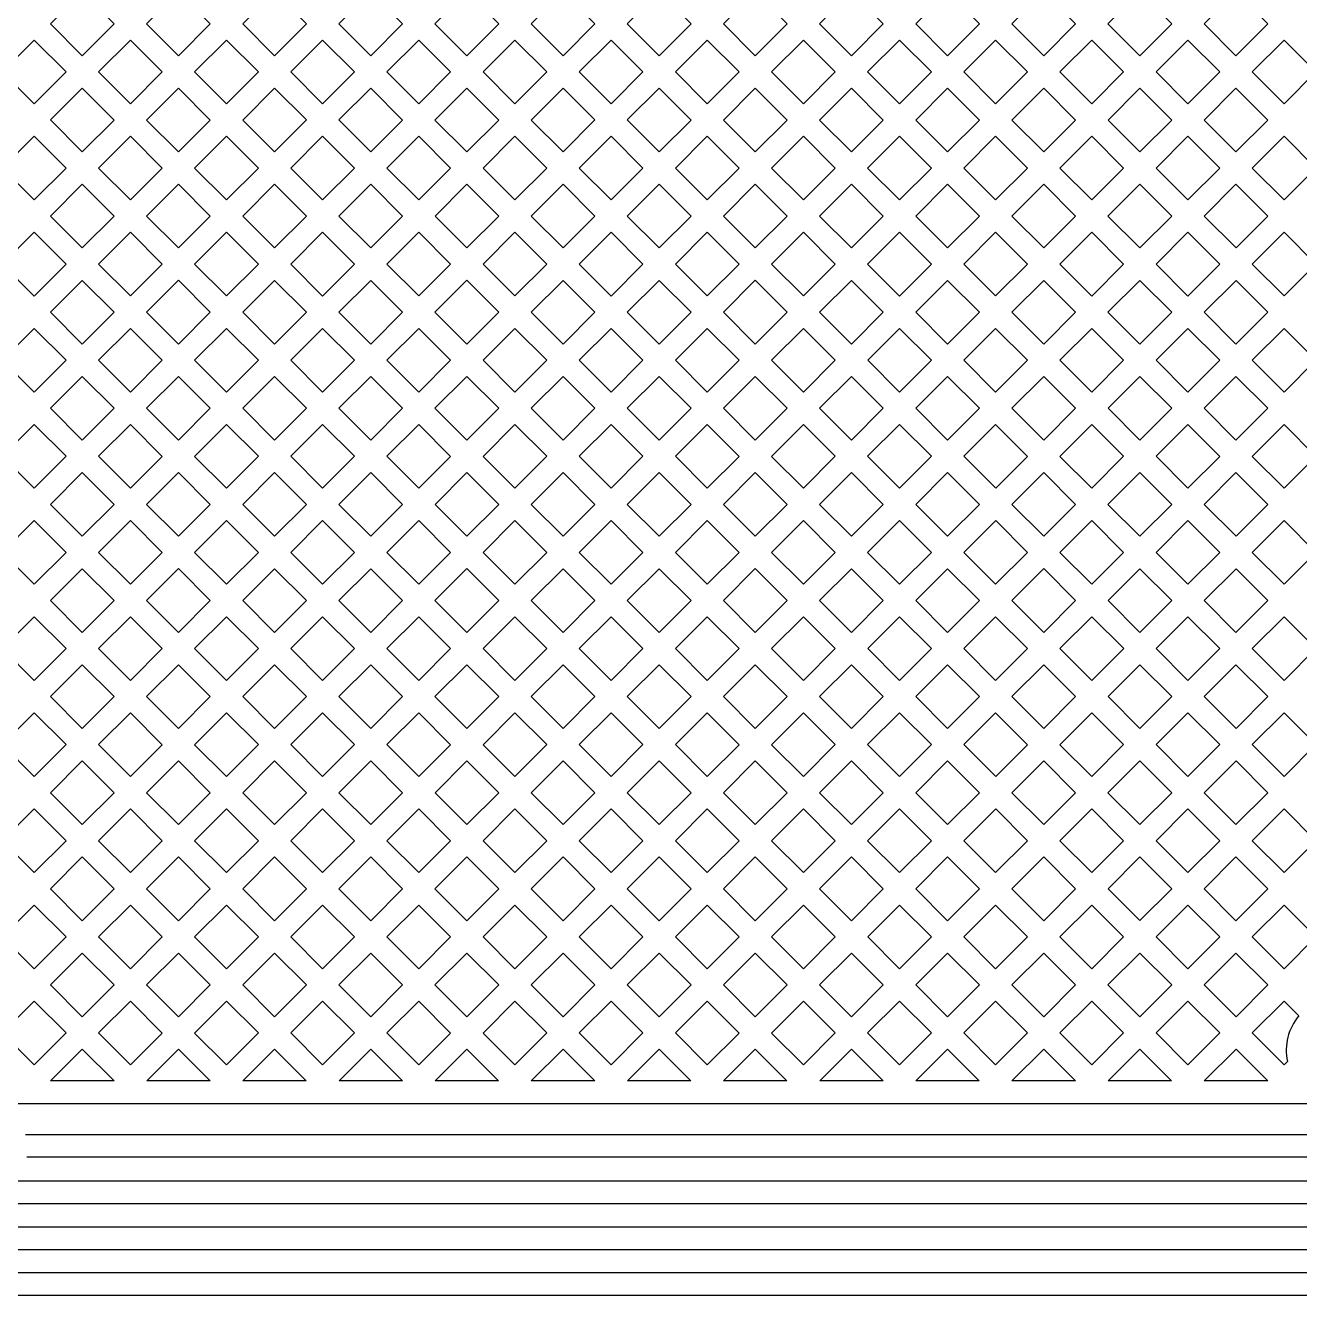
# Model space of a CAD drawing. Extents: x 3103 to 3424, y -52 to 175.
# Drawn here: x 3208.948 to 3213.185, y 40.925 to 45.15 of the extents above; entities that cross this region are included whole.
import ezdxf

# ---------------------------------------------------------------- set-up
doc = ezdxf.new("R2010")
doc.units = 0
doc.layers.add('gbr-dxf_layer0', color=7, linetype='Continuous')

msp = doc.modelspace()

# ---------------------------------------------------------------- linework, layer by layer
at = {"layer": 'gbr-dxf_layer0'}
for p, q in [((3209.2427, 41.6387), (3209.0317, 41.6387)), ((3209.5623, 41.6387), (3209.3515, 41.6387)), ((3209.8821, 41.6387), (3209.671, 41.6387)), ((3210.2018, 41.6387), (3209.9908, 41.6387)), ((3210.5214, 41.6387), (3210.3106, 41.6387)), ((3210.8412, 41.6387), (3210.6301, 41.6387)), ((3211.1609, 41.6387), (3210.9499, 41.6387)), ((3211.4805, 41.6387), (3211.2697, 41.6387)), ((3211.8003, 41.6387), (3211.5892, 41.6387)), ((3212.12, 41.6387), (3211.909, 41.6387)), ((3212.4396, 41.6387), (3212.2286, 41.6387)), ((3212.7594, 41.6387), (3212.5484, 41.6387)), ((3213.0792, 41.6387), (3212.8681, 41.6387)), ((3214.7195, 41.3844), (3208.9525, 41.3844)), ((3214.7139, 41.2295), (3205.6235, 41.2295)), ((3214.7139, 41.0771), (3205.5979, 41.0771))]:
    msp.add_line(p, q, dxfattribs=at)
at = {"layer": 'gbr-dxf_layer0', "linetype": 'Continuous'}
for points in [[(3209.0311, 45.1549), (3209.1371, 45.2609), (3209.2431, 45.1549), (3209.1371, 45.0489)], [(3209.3509, 45.1549), (3209.4569, 45.2609), (3209.5629, 45.1549), (3209.4569, 45.0489)], [(3209.6707, 45.1549), (3209.7765, 45.2608), (3209.8826, 45.1548), (3209.7767, 45.0489)], [(3209.9903, 45.1548), (3210.0963, 45.2608), (3210.2022, 45.1549), (3210.0962, 45.0489)], [(3210.31, 45.1549), (3210.416, 45.2609), (3210.522, 45.1549), (3210.416, 45.0489)], [(3210.6298, 45.1549), (3210.7357, 45.2608), (3210.8417, 45.1548), (3210.7358, 45.0489)], [(3210.9494, 45.1548), (3211.0554, 45.2608), (3211.1613, 45.1549), (3211.0553, 45.0489)], [(3211.2691, 45.1549), (3211.375, 45.2608), (3211.481, 45.1548), (3211.3751, 45.0489)], [(3211.5887, 45.1548), (3211.6948, 45.2608), (3211.8008, 45.1548), (3211.6948, 45.0488)], [(3211.9085, 45.1548), (3212.0145, 45.2608), (3212.1204, 45.1549), (3212.0144, 45.0489)], [(3212.2282, 45.1549), (3212.3341, 45.2608), (3212.4401, 45.1548), (3212.3342, 45.0489)], [(3212.5478, 45.1548), (3212.6539, 45.2608), (3212.7599, 45.1548), (3212.6539, 45.0488)], [(3212.8676, 45.1548), (3212.9736, 45.2608), (3213.0795, 45.1549), (3212.9735, 45.0489)], [(3208.8713, 44.9952), (3208.9772, 45.101), (3209.0832, 44.995), (3208.9773, 44.8891)], [(3209.191, 44.995), (3209.297, 45.101), (3209.403, 44.995), (3209.297, 44.889)], [(3209.5108, 44.995), (3209.6168, 45.101), (3209.7228, 44.995), (3209.6168, 44.889)], [(3209.8306, 44.995), (3209.9364, 45.1009), (3210.0423, 44.995), (3209.9364, 44.8891)], [(3210.1501, 44.995), (3210.2561, 45.101), (3210.3621, 44.995), (3210.2561, 44.889)], [(3210.4699, 44.995), (3210.5759, 45.101), (3210.6819, 44.995), (3210.5759, 44.889)], [(3210.7897, 44.995), (3210.8955, 45.1009), (3211.0014, 44.995), (3210.8955, 44.8891)], [(3211.1092, 44.995), (3211.2152, 45.101), (3211.3212, 44.995), (3211.2152, 44.889)], [(3211.429, 44.995), (3211.5349, 45.1009), (3211.6409, 44.9949), (3211.535, 44.889)], [(3211.7486, 44.9949), (3211.8546, 45.1009), (3211.9605, 44.995), (3211.8545, 44.889)], [(3212.0683, 44.995), (3212.1743, 45.101), (3212.2803, 44.995), (3212.1743, 44.889)], [(3212.3881, 44.995), (3212.494, 45.1009), (3212.6, 44.9949), (3212.4941, 44.889)], [(3212.7077, 44.9949), (3212.8138, 45.1009), (3212.9196, 44.995), (3212.8136, 44.889)], [(3213.0274, 44.995), (3213.1334, 45.101), (3213.2394, 44.995), (3213.1334, 44.889)], [(3209.0312, 44.8353), (3209.1371, 44.9412), (3209.2431, 44.8351), (3209.1372, 44.7293)], [(3209.3509, 44.8351), (3209.4569, 44.9412), (3209.5629, 44.8351), (3209.4569, 44.7291)], [(3209.6707, 44.8351), (3209.7767, 44.9412), (3209.8826, 44.8353), (3209.7766, 44.7293)], [(3209.9903, 44.8353), (3210.0962, 44.9411), (3210.2022, 44.8351), (3210.0963, 44.7293)], [(3210.31, 44.8351), (3210.416, 44.9412), (3210.522, 44.8351), (3210.416, 44.7291)], [(3210.6298, 44.8351), (3210.7358, 44.9412), (3210.8417, 44.8353), (3210.7357, 44.7293)], [(3210.9494, 44.8353), (3211.0553, 44.9412), (3211.1613, 44.8351), (3211.0554, 44.7293)], [(3211.2691, 44.8351), (3211.3751, 44.9412), (3211.4811, 44.8351), (3211.3751, 44.7291)], [(3211.5889, 44.8351), (3211.6948, 44.941), (3211.8006, 44.8351), (3211.6948, 44.7293)], [(3211.9084, 44.8351), (3212.0144, 44.9412), (3212.1204, 44.8351), (3212.0144, 44.7291)], [(3212.2282, 44.8351), (3212.3342, 44.9412), (3212.4402, 44.8351), (3212.3342, 44.7291)], [(3212.548, 44.8351), (3212.6539, 44.941), (3212.7597, 44.8351), (3212.6539, 44.7293)], [(3212.8675, 44.8351), (3212.9735, 44.9412), (3213.0795, 44.8351), (3212.9735, 44.7291)], [(3208.8713, 44.6754), (3208.9773, 44.7814), (3209.0833, 44.6754), (3208.9773, 44.5694)], [(3209.1911, 44.6754), (3209.297, 44.7813), (3209.403, 44.6752), (3209.2971, 44.5694)], [(3209.5108, 44.6752), (3209.6168, 44.7813), (3209.7227, 44.6754), (3209.6167, 44.5694)], [(3209.8304, 44.6754), (3209.9364, 44.7814), (3210.0425, 44.6754), (3209.9364, 44.5694)], [(3210.1502, 44.6754), (3210.2561, 44.7813), (3210.3621, 44.6752), (3210.2562, 44.5694)], [(3210.4699, 44.6752), (3210.5759, 44.7813), (3210.6818, 44.6754), (3210.5758, 44.5694)], [(3210.7895, 44.6754), (3210.8955, 44.7814), (3211.0016, 44.6754), (3210.8955, 44.5694)], [(3211.1093, 44.6754), (3211.2152, 44.7813), (3211.3212, 44.6752), (3211.2153, 44.5694)], [(3211.429, 44.6752), (3211.535, 44.7813), (3211.6409, 44.6754), (3211.5349, 44.5694)], [(3211.7486, 44.6754), (3211.8545, 44.7813), (3211.9605, 44.6752), (3211.8546, 44.5694)], [(3212.0683, 44.6752), (3212.1743, 44.7813), (3212.2803, 44.6752), (3212.1743, 44.5692)], [(3212.3881, 44.6752), (3212.4941, 44.7813), (3212.6, 44.6754), (3212.494, 44.5694)], [(3212.7077, 44.6754), (3212.8136, 44.7813), (3212.9196, 44.6752), (3212.8138, 44.5694)], [(3213.0274, 44.6752), (3213.1334, 44.7813), (3213.2394, 44.6752), (3213.1334, 44.5692)], [(3209.0312, 44.5155), (3209.1372, 44.6215), (3209.2432, 44.5155), (3209.1372, 44.4095)], [(3209.351, 44.5155), (3209.4569, 44.6214), (3209.5628, 44.5155), (3209.4569, 44.4096)], [(3209.6705, 44.5155), (3209.7766, 44.6215), (3209.8826, 44.5155), (3209.7766, 44.4095)], [(3209.9903, 44.5155), (3210.0963, 44.6215), (3210.2023, 44.5155), (3210.0963, 44.4095)], [(3210.3101, 44.5155), (3210.416, 44.6214), (3210.5219, 44.5155), (3210.416, 44.4096)], [(3210.6296, 44.5155), (3210.7357, 44.6215), (3210.8417, 44.5155), (3210.7357, 44.4095)], [(3210.9494, 44.5155), (3211.0554, 44.6215), (3211.1614, 44.5155), (3211.0554, 44.4095)], [(3211.2692, 44.5155), (3211.3751, 44.6214), (3211.481, 44.5155), (3211.3751, 44.4096)], [(3211.5887, 44.5155), (3211.6948, 44.6215), (3211.8008, 44.5155), (3211.6948, 44.4095)], [(3211.9085, 44.5155), (3212.0144, 44.6214), (3212.1204, 44.5154), (3212.0145, 44.4095)], [(3212.2282, 44.5154), (3212.3342, 44.6214), (3212.4401, 44.5155), (3212.3341, 44.4095)], [(3212.5478, 44.5155), (3212.6539, 44.6215), (3212.7599, 44.5155), (3212.6539, 44.4095)], [(3212.8676, 44.5155), (3212.9735, 44.6214), (3213.0795, 44.5154), (3212.9736, 44.4095)], [(3208.8713, 44.3556), (3208.9773, 44.4616), (3209.0833, 44.3556), (3208.9773, 44.2496)], [(3209.1911, 44.3556), (3209.2971, 44.4616), (3209.403, 44.3557), (3209.297, 44.2497)], [(3209.5108, 44.3557), (3209.6167, 44.4616), (3209.7227, 44.3556), (3209.6168, 44.2497)], [(3209.8304, 44.3556), (3209.9364, 44.4616), (3210.0425, 44.3556), (3209.9364, 44.2496)], [(3210.1502, 44.3556), (3210.2562, 44.4616), (3210.3621, 44.3557), (3210.2561, 44.2497)], [(3210.4699, 44.3557), (3210.5758, 44.4616), (3210.6818, 44.3556), (3210.5759, 44.2497)], [(3210.7895, 44.3556), (3210.8955, 44.4616), (3211.0016, 44.3556), (3210.8955, 44.2496)], [(3211.1093, 44.3556), (3211.2153, 44.4616), (3211.3212, 44.3557), (3211.2152, 44.2497)], [(3211.429, 44.3557), (3211.5349, 44.4616), (3211.6409, 44.3556), (3211.535, 44.2497)], [(3211.7486, 44.3556), (3211.8546, 44.4616), (3211.9607, 44.3556), (3211.8546, 44.2496)], [(3212.0684, 44.3556), (3212.1743, 44.4615), (3212.2802, 44.3556), (3212.1743, 44.2497)], [(3212.388, 44.3556), (3212.494, 44.4616), (3212.6, 44.3556), (3212.494, 44.2496)], [(3212.7077, 44.3556), (3212.8138, 44.4616), (3212.9198, 44.3556), (3212.8138, 44.2496)], [(3213.0275, 44.3556), (3213.1334, 44.4615), (3213.2393, 44.3556), (3213.1334, 44.2497)], [(3209.0312, 44.1957), (3209.1372, 44.3017), (3209.2431, 44.1958), (3209.1371, 44.0898)], [(3209.3509, 44.1958), (3209.4569, 44.3018), (3209.5629, 44.1958), (3209.4569, 44.0898)], [(3209.6707, 44.1958), (3209.7766, 44.3017), (3209.8826, 44.1957), (3209.7767, 44.0898)], [(3209.9903, 44.1957), (3210.0963, 44.3017), (3210.2022, 44.1958), (3210.0962, 44.0898)], [(3210.31, 44.1958), (3210.416, 44.3018), (3210.522, 44.1958), (3210.416, 44.0898)], [(3210.6298, 44.1958), (3210.7357, 44.3017), (3210.8417, 44.1957), (3210.7358, 44.0898)], [(3210.9494, 44.1957), (3211.0554, 44.3017), (3211.1613, 44.1958), (3211.0553, 44.0898)], [(3211.2691, 44.1958), (3211.3751, 44.3018), (3211.4811, 44.1958), (3211.3751, 44.0898)], [(3211.5889, 44.1958), (3211.6948, 44.3017), (3211.8008, 44.1957), (3211.6949, 44.0898)], [(3211.9085, 44.1957), (3212.0145, 44.3017), (3212.1204, 44.1958), (3212.0144, 44.0898)], [(3212.2282, 44.1958), (3212.3341, 44.3017), (3212.4401, 44.1957), (3212.3342, 44.0898)], [(3212.5478, 44.1957), (3212.6539, 44.3017), (3212.7599, 44.1957), (3212.6539, 44.0897)], [(3212.8676, 44.1957), (3212.9736, 44.3017), (3213.0795, 44.1958), (3212.9735, 44.0898)], [(3208.8715, 44.0359), (3208.9773, 44.1418), (3209.0832, 44.0359), (3208.9773, 43.93)], [(3209.191, 44.0359), (3209.297, 44.1419), (3209.403, 44.0359), (3209.297, 43.9299)], [(3209.5108, 44.0359), (3209.6168, 44.1419), (3209.7228, 44.0359), (3209.6168, 43.9299)], [(3209.8306, 44.0359), (3209.9364, 44.1418), (3210.0423, 44.0359), (3209.9364, 43.93)], [(3210.1501, 44.0359), (3210.2561, 44.1419), (3210.3621, 44.0359), (3210.2561, 43.9299)], [(3210.4699, 44.0359), (3210.5759, 44.1419), (3210.6819, 44.0359), (3210.5759, 43.9299)], [(3210.7897, 44.0359), (3210.8955, 44.1418), (3211.0014, 44.0359), (3210.8955, 43.93)], [(3211.1092, 44.0359), (3211.2152, 44.1419), (3211.3212, 44.0359), (3211.2152, 43.9299)], [(3211.429, 44.0359), (3211.535, 44.1419), (3211.641, 44.0359), (3211.535, 43.9299)], [(3211.7488, 44.0359), (3211.8546, 44.1418), (3211.9605, 44.0359), (3211.8546, 43.93)], [(3212.0683, 44.0359), (3212.1743, 44.1419), (3212.2803, 44.0359), (3212.1743, 43.9299)], [(3212.3881, 44.0359), (3212.494, 44.1418), (3212.6, 44.0358), (3212.4941, 43.9299)], [(3212.7077, 44.0358), (3212.8138, 44.1418), (3212.9196, 44.0359), (3212.8136, 43.9299)], [(3213.0274, 44.0359), (3213.1334, 44.1419), (3213.2394, 44.0359), (3213.1334, 43.9299)], [(3209.0312, 43.8762), (3209.1371, 43.982), (3209.2431, 43.876), (3209.1372, 43.7701)], [(3209.3509, 43.876), (3209.4569, 43.982), (3209.5629, 43.876), (3209.4569, 43.77)], [(3209.6707, 43.876), (3209.7767, 43.982), (3209.8826, 43.8762), (3209.7765, 43.7701)], [(3209.9903, 43.8762), (3210.0962, 43.982), (3210.2022, 43.876), (3210.0963, 43.7701)], [(3210.31, 43.876), (3210.416, 43.982), (3210.522, 43.876), (3210.416, 43.77)], [(3210.6298, 43.876), (3210.7358, 43.982), (3210.8417, 43.8762), (3210.7357, 43.7701)], [(3210.9494, 43.8762), (3211.0553, 43.982), (3211.1613, 43.876), (3211.0554, 43.7701)], [(3211.2691, 43.876), (3211.3751, 43.982), (3211.4811, 43.876), (3211.3751, 43.77)], [(3211.5889, 43.876), (3211.6949, 43.982), (3211.8008, 43.8762), (3211.6948, 43.7701)], [(3211.9085, 43.8762), (3212.0144, 43.982), (3212.1204, 43.876), (3212.0145, 43.7701)], [(3212.2282, 43.876), (3212.3342, 43.982), (3212.4402, 43.876), (3212.3342, 43.77)], [(3212.548, 43.876), (3212.6539, 43.9819), (3212.7597, 43.876), (3212.6539, 43.7701)], [(3212.8675, 43.876), (3212.9735, 43.982), (3213.0795, 43.876), (3212.9735, 43.77)], [(3208.8713, 43.7163), (3208.9773, 43.8223), (3209.0833, 43.7163), (3208.9773, 43.6103)], [(3209.1911, 43.7163), (3209.297, 43.8222), (3209.403, 43.7161), (3209.2971, 43.6103)], [(3209.5108, 43.7161), (3209.6168, 43.8222), (3209.7227, 43.7163), (3209.6167, 43.6103)], [(3209.8304, 43.7163), (3209.9364, 43.8223), (3210.0425, 43.7163), (3209.9364, 43.6103)], [(3210.1502, 43.7163), (3210.2561, 43.8222), (3210.3621, 43.7161), (3210.2562, 43.6103)], [(3210.4699, 43.7161), (3210.5759, 43.8222), (3210.6818, 43.7163), (3210.5758, 43.6103)], [(3210.7895, 43.7163), (3210.8955, 43.8223), (3211.0016, 43.7163), (3210.8955, 43.6103)], [(3211.1093, 43.7163), (3211.2152, 43.8222), (3211.3212, 43.7161), (3211.2153, 43.6103)], [(3211.429, 43.7161), (3211.535, 43.8222), (3211.6409, 43.7163), (3211.5349, 43.6103)], [(3211.7486, 43.7163), (3211.8546, 43.8223), (3211.9607, 43.7163), (3211.8546, 43.6103)], [(3212.0684, 43.7163), (3212.1743, 43.8222), (3212.2803, 43.7161), (3212.1744, 43.6103)], [(3212.3881, 43.7161), (3212.4941, 43.8222), (3212.6, 43.7163), (3212.494, 43.6103)], [(3212.7077, 43.7163), (3212.8136, 43.8222), (3212.9196, 43.7161), (3212.8138, 43.6103)], [(3213.0274, 43.7161), (3213.1334, 43.8222), (3213.2394, 43.7161), (3213.1334, 43.6101)], [(3209.0312, 43.5564), (3209.1372, 43.6624), (3209.2432, 43.5564), (3209.1372, 43.4504)], [(3209.351, 43.5564), (3209.4569, 43.6623), (3209.5628, 43.5564), (3209.4569, 43.4505)], [(3209.6705, 43.5564), (3209.7765, 43.6624), (3209.8826, 43.5564), (3209.7765, 43.4504)], [(3209.9903, 43.5564), (3210.0963, 43.6624), (3210.2023, 43.5564), (3210.0963, 43.4504)], [(3210.3101, 43.5564), (3210.416, 43.6623), (3210.5219, 43.5564), (3210.416, 43.4505)], [(3210.6296, 43.5564), (3210.7357, 43.6624), (3210.8417, 43.5564), (3210.7357, 43.4504)], [(3210.9494, 43.5564), (3211.0554, 43.6624), (3211.1615, 43.5564), (3211.0554, 43.4504)], [(3211.2692, 43.5564), (3211.3751, 43.6623), (3211.481, 43.5564), (3211.3751, 43.4505)], [(3211.5887, 43.5564), (3211.6948, 43.6624), (3211.8008, 43.5564), (3211.6948, 43.4504)], [(3211.9085, 43.5564), (3212.0145, 43.6624), (3212.1206, 43.5564), (3212.0145, 43.4504)], [(3212.2283, 43.5564), (3212.3342, 43.6623), (3212.4401, 43.5564), (3212.3342, 43.4505)], [(3212.5478, 43.5564), (3212.6539, 43.6624), (3212.7599, 43.5564), (3212.6539, 43.4504)], [(3212.8676, 43.5564), (3212.9735, 43.6623), (3213.0795, 43.5562), (3212.9736, 43.4504)], [(3208.8713, 43.3965), (3208.9773, 43.5025), (3209.0833, 43.3965), (3208.9773, 43.2905)], [(3209.1911, 43.3965), (3209.2971, 43.5025), (3209.403, 43.3966), (3209.297, 43.2906)], [(3209.5108, 43.3966), (3209.6167, 43.5025), (3209.7227, 43.3965), (3209.6168, 43.2906)], [(3209.8304, 43.3965), (3209.9364, 43.5025), (3210.0425, 43.3965), (3209.9364, 43.2905)], [(3210.1502, 43.3965), (3210.2562, 43.5025), (3210.3621, 43.3966), (3210.2561, 43.2906)], [(3210.4699, 43.3966), (3210.5758, 43.5025), (3210.6818, 43.3965), (3210.5759, 43.2906)], [(3210.7895, 43.3965), (3210.8955, 43.5025), (3211.0016, 43.3965), (3210.8955, 43.2905)], [(3211.1093, 43.3965), (3211.2153, 43.5025), (3211.3212, 43.3966), (3211.2152, 43.2906)], [(3211.429, 43.3966), (3211.5349, 43.5025), (3211.6409, 43.3965), (3211.535, 43.2906)], [(3211.7486, 43.3965), (3211.8546, 43.5025), (3211.9607, 43.3965), (3211.8546, 43.2905)], [(3212.0684, 43.3965), (3212.1744, 43.5025), (3212.2803, 43.3966), (3212.1743, 43.2906)], [(3212.3881, 43.3966), (3212.494, 43.5025), (3212.6, 43.3965), (3212.4941, 43.2906)], [(3212.7077, 43.3965), (3212.8138, 43.5025), (3212.9198, 43.3965), (3212.8138, 43.2905)], [(3213.0275, 43.3965), (3213.1334, 43.5024), (3213.2393, 43.3965), (3213.1334, 43.2906)], [(3209.0312, 43.2366), (3209.1372, 43.3426), (3209.2431, 43.2367), (3209.1371, 43.1307)], [(3209.3509, 43.2367), (3209.4569, 43.3427), (3209.5629, 43.2367), (3209.4569, 43.1307)], [(3209.6707, 43.2367), (3209.7765, 43.3426), (3209.8826, 43.2366), (3209.7767, 43.1307)], [(3209.9903, 43.2366), (3210.0963, 43.3426), (3210.2022, 43.2367), (3210.0962, 43.1307)], [(3210.31, 43.2367), (3210.416, 43.3427), (3210.522, 43.2367), (3210.416, 43.1307)], [(3210.6298, 43.2367), (3210.7357, 43.3426), (3210.8417, 43.2366), (3210.7358, 43.1307)], [(3210.9494, 43.2366), (3211.0554, 43.3426), (3211.1613, 43.2367), (3211.0553, 43.1307)], [(3211.2691, 43.2367), (3211.3751, 43.3427), (3211.4811, 43.2367), (3211.3751, 43.1307)], [(3211.5889, 43.2367), (3211.6948, 43.3426), (3211.8008, 43.2366), (3211.6949, 43.1307)], [(3211.9085, 43.2366), (3212.0145, 43.3426), (3212.1204, 43.2367), (3212.0144, 43.1307)], [(3212.2282, 43.2367), (3212.3342, 43.3427), (3212.4402, 43.2367), (3212.3342, 43.1307)], [(3212.548, 43.2367), (3212.6539, 43.3426), (3212.7599, 43.2366), (3212.654, 43.1307)], [(3212.8676, 43.2366), (3212.9736, 43.3426), (3213.0795, 43.2367), (3212.9735, 43.1307)], [(3208.8715, 43.0768), (3208.9773, 43.1827), (3209.0832, 43.0768), (3208.9773, 42.9709)], [(3209.191, 43.0768), (3209.297, 43.1828), (3209.403, 43.0768), (3209.297, 42.9708)], [(3209.5108, 43.0768), (3209.6168, 43.1828), (3209.7228, 43.0768), (3209.6168, 42.9708)], [(3209.8306, 43.0768), (3209.9364, 43.1827), (3210.0423, 43.0768), (3209.9364, 42.9709)], [(3210.1501, 43.0768), (3210.2561, 43.1828), (3210.3621, 43.0768), (3210.2561, 42.9708)], [(3210.4699, 43.0768), (3210.5759, 43.1828), (3210.6819, 43.0768), (3210.5759, 42.9708)], [(3210.7897, 43.0768), (3210.8955, 43.1827), (3211.0014, 43.0768), (3210.8955, 42.9709)], [(3211.1092, 43.0768), (3211.2152, 43.1828), (3211.3212, 43.0768), (3211.2152, 42.9708)], [(3211.429, 43.0768), (3211.535, 43.1828), (3211.641, 43.0768), (3211.535, 42.9708)], [(3211.7488, 43.0768), (3211.8546, 43.1827), (3211.9605, 43.0768), (3211.8546, 42.9709)], [(3212.0683, 43.0768), (3212.1743, 43.1828), (3212.2803, 43.0768), (3212.1743, 42.9708)], [(3212.3881, 43.0768), (3212.4941, 43.1828), (3212.6001, 43.0768), (3212.4941, 42.9708)], [(3212.7079, 43.0768), (3212.8138, 43.1827), (3212.9196, 43.0768), (3212.8138, 42.9709)], [(3213.0274, 43.0768), (3213.1334, 43.1828), (3213.2394, 43.0768), (3213.1334, 42.9708)], [(3209.0312, 42.9171), (3209.1371, 43.0229), (3209.2431, 42.9169), (3209.1372, 42.811)], [(3209.3509, 42.9169), (3209.4569, 43.0229), (3209.5629, 42.9169), (3209.4569, 42.8109)], [(3209.6707, 42.9169), (3209.7767, 43.0229), (3209.8826, 42.9171), (3209.7766, 42.811)], [(3209.9903, 42.9171), (3210.0962, 43.0229), (3210.2022, 42.9169), (3210.0963, 42.811)], [(3210.31, 42.9169), (3210.416, 43.0229), (3210.522, 42.9169), (3210.416, 42.8109)], [(3210.6298, 42.9169), (3210.7358, 43.0229), (3210.8417, 42.9171), (3210.7357, 42.811)], [(3210.9494, 42.9171), (3211.0553, 43.0229), (3211.1613, 42.9169), (3211.0554, 42.811)], [(3211.2691, 42.9169), (3211.3751, 43.0229), (3211.4811, 42.9169), (3211.3751, 42.8109)], [(3211.5889, 42.9169), (3211.6949, 43.0229), (3211.8008, 42.9171), (3211.6948, 42.811)], [(3211.9085, 42.9171), (3212.0144, 43.0229), (3212.1204, 42.9169), (3212.0145, 42.811)], [(3212.2282, 42.9169), (3212.3342, 43.0229), (3212.4402, 42.9169), (3212.3342, 42.8109)], [(3212.548, 42.9169), (3212.654, 43.0229), (3212.7599, 42.9171), (3212.6539, 42.811)], [(3212.8676, 42.9171), (3212.9735, 43.0229), (3213.0795, 42.9169), (3212.9736, 42.811)], [(3208.8713, 42.7572), (3208.9773, 42.8632), (3209.0833, 42.7572), (3208.9773, 42.6511)], [(3209.1911, 42.7572), (3209.297, 42.863), (3209.403, 42.757), (3209.2971, 42.6512)], [(3209.5108, 42.757), (3209.6168, 42.8631), (3209.7227, 42.7572), (3209.6167, 42.6511)], [(3209.8304, 42.7572), (3209.9364, 42.8632), (3210.0425, 42.7572), (3209.9364, 42.6512)], [(3210.1502, 42.7572), (3210.2561, 42.863), (3210.3621, 42.757), (3210.2562, 42.6511)], [(3210.4699, 42.757), (3210.5759, 42.863), (3210.6818, 42.7572), (3210.5758, 42.6512)], [(3210.7895, 42.7572), (3210.8955, 42.8632), (3211.0016, 42.7572), (3210.8955, 42.6511)], [(3211.1093, 42.7572), (3211.2152, 42.863), (3211.3212, 42.757), (3211.2153, 42.6512)], [(3211.429, 42.757), (3211.535, 42.863), (3211.6409, 42.7572), (3211.5349, 42.6512)], [(3211.7486, 42.7572), (3211.8546, 42.8632), (3211.9607, 42.7572), (3211.8546, 42.6511)], [(3212.0684, 42.7572), (3212.1743, 42.863), (3212.2803, 42.757), (3212.1744, 42.6511)], [(3212.3881, 42.757), (3212.4941, 42.863), (3212.6, 42.7572), (3212.494, 42.6511)], [(3212.7077, 42.7572), (3212.8138, 42.8632), (3212.9198, 42.7572), (3212.8138, 42.6512)], [(3213.0275, 42.7572), (3213.1334, 42.863), (3213.2393, 42.7572), (3213.1334, 42.6513)], [(3209.0312, 42.5973), (3209.1372, 42.7033), (3209.2432, 42.5973), (3209.1372, 42.4913)], [(3209.351, 42.5973), (3209.4569, 42.7032), (3209.5628, 42.5973), (3209.4569, 42.4914)], [(3209.6705, 42.5973), (3209.7766, 42.7033), (3209.8826, 42.5973), (3209.7765, 42.4913)], [(3209.9903, 42.5973), (3210.0963, 42.7033), (3210.2023, 42.5973), (3210.0963, 42.4913)], [(3210.3101, 42.5973), (3210.416, 42.7032), (3210.5219, 42.5973), (3210.416, 42.4914)], [(3210.6296, 42.5973), (3210.7357, 42.7033), (3210.8417, 42.5973), (3210.7357, 42.4913)], [(3210.9494, 42.5973), (3211.0554, 42.7033), (3211.1615, 42.5973), (3211.0554, 42.4913)], [(3211.2692, 42.5973), (3211.3751, 42.7032), (3211.481, 42.5973), (3211.3751, 42.4914)], [(3211.5887, 42.5973), (3211.6948, 42.7033), (3211.8008, 42.5973), (3211.6948, 42.4913)], [(3211.9085, 42.5973), (3212.0145, 42.7033), (3212.1206, 42.5973), (3212.0145, 42.4913)], [(3212.2283, 42.5973), (3212.3342, 42.7032), (3212.4401, 42.5973), (3212.3342, 42.4914)], [(3212.5478, 42.5973), (3212.6539, 42.7033), (3212.7599, 42.5973), (3212.6539, 42.4913)], [(3212.8676, 42.5973), (3212.9736, 42.7033), (3213.0795, 42.5974), (3212.9735, 42.4914)], [(3208.8713, 42.4374), (3208.9773, 42.5434), (3209.0833, 42.4374), (3208.9773, 42.3314)], [(3209.1911, 42.4374), (3209.2971, 42.5434), (3209.403, 42.4375), (3209.297, 42.3315)], [(3209.5108, 42.4375), (3209.6167, 42.5434), (3209.7227, 42.4374), (3209.6168, 42.3315)], [(3209.8304, 42.4374), (3209.9364, 42.5434), (3210.0425, 42.4374), (3209.9364, 42.3314)], [(3210.1502, 42.4374), (3210.2562, 42.5434), (3210.3621, 42.4375), (3210.2561, 42.3315)], [(3210.4699, 42.4375), (3210.5758, 42.5434), (3210.6818, 42.4374), (3210.5759, 42.3315)], [(3210.7895, 42.4374), (3210.8955, 42.5434), (3211.0016, 42.4374), (3210.8955, 42.3314)], [(3211.1093, 42.4374), (3211.2153, 42.5434), (3211.3212, 42.4375), (3211.2152, 42.3315)], [(3211.429, 42.4375), (3211.5349, 42.5434), (3211.6409, 42.4374), (3211.535, 42.3315)], [(3211.7486, 42.4374), (3211.8546, 42.5434), (3211.9607, 42.4374), (3211.8546, 42.3314)], [(3212.0684, 42.4374), (3212.1744, 42.5434), (3212.2803, 42.4375), (3212.1743, 42.3315)], [(3212.3881, 42.4375), (3212.494, 42.5434), (3212.6, 42.4374), (3212.4941, 42.3315)], [(3212.7077, 42.4374), (3212.8138, 42.5434), (3212.9196, 42.4375), (3212.8136, 42.3315)], [(3213.0274, 42.4375), (3213.1334, 42.5435), (3213.2394, 42.4375), (3213.1334, 42.3315)], [(3209.0312, 42.2775), (3209.1372, 42.3835), (3209.2431, 42.2776), (3209.1371, 42.1716)], [(3209.3509, 42.2776), (3209.4569, 42.3836), (3209.5629, 42.2776), (3209.4569, 42.1716)], [(3209.6707, 42.2776), (3209.7765, 42.3835), (3209.8826, 42.2775), (3209.7767, 42.1716)], [(3209.9903, 42.2775), (3210.0963, 42.3835), (3210.2022, 42.2776), (3210.0962, 42.1716)], [(3210.31, 42.2776), (3210.416, 42.3836), (3210.522, 42.2776), (3210.416, 42.1716)], [(3210.6298, 42.2776), (3210.7357, 42.3835), (3210.8417, 42.2775), (3210.7358, 42.1716)], [(3210.9494, 42.2775), (3211.0554, 42.3835), (3211.1613, 42.2776), (3211.0553, 42.1716)], [(3211.2691, 42.2776), (3211.3751, 42.3836), (3211.4811, 42.2776), (3211.3751, 42.1716)], [(3211.5889, 42.2776), (3211.6948, 42.3835), (3211.8008, 42.2775), (3211.6949, 42.1716)], [(3211.9085, 42.2775), (3212.0145, 42.3835), (3212.1204, 42.2776), (3212.0144, 42.1716)], [(3212.2282, 42.2776), (3212.3342, 42.3836), (3212.4402, 42.2776), (3212.3342, 42.1716)], [(3212.548, 42.2776), (3212.6539, 42.3835), (3212.7597, 42.2776), (3212.6539, 42.1717)], [(3212.8675, 42.2776), (3212.9735, 42.3836), (3213.0795, 42.2776), (3212.9735, 42.1716)], [(3208.8715, 42.1177), (3208.9773, 42.2236), (3209.0832, 42.1177), (3208.9773, 42.0118)], [(3209.191, 42.1177), (3209.297, 42.2237), (3209.403, 42.1177), (3209.297, 42.0117)], [(3209.5108, 42.1177), (3209.6168, 42.2237), (3209.7228, 42.1177), (3209.6168, 42.0117)], [(3209.8306, 42.1177), (3209.9364, 42.2236), (3210.0423, 42.1177), (3209.9364, 42.0118)], [(3210.1501, 42.1177), (3210.2561, 42.2237), (3210.3621, 42.1177), (3210.2561, 42.0117)], [(3210.4699, 42.1177), (3210.5759, 42.2237), (3210.6819, 42.1177), (3210.5759, 42.0117)], [(3210.7897, 42.1177), (3210.8955, 42.2236), (3211.0014, 42.1177), (3210.8955, 42.0118)], [(3211.1092, 42.1177), (3211.2152, 42.2237), (3211.3212, 42.1177), (3211.2152, 42.0117)], [(3211.429, 42.1177), (3211.535, 42.2237), (3211.641, 42.1177), (3211.535, 42.0117)], [(3211.7488, 42.1177), (3211.8546, 42.2236), (3211.9605, 42.1177), (3211.8546, 42.0118)], [(3212.0683, 42.1177), (3212.1743, 42.2237), (3212.2803, 42.1177), (3212.1743, 42.0117)], [(3212.3881, 42.1177), (3212.4941, 42.2237), (3212.6, 42.1178), (3212.494, 42.0118)], [(3212.7077, 42.1178), (3212.8136, 42.2237), (3212.9196, 42.1177), (3212.8138, 42.0118)], [(3213.0274, 42.1177), (3213.1334, 42.2237), (3213.2394, 42.1177), (3213.1334, 42.0117)], [(3209.0312, 41.958), (3209.1371, 42.0638), (3209.2431, 41.9578), (3209.1372, 41.8519)], [(3209.3509, 41.9578), (3209.4569, 42.0638), (3209.5629, 41.9578), (3209.4569, 41.8518)], [(3209.6707, 41.9578), (3209.7767, 42.0638), (3209.8826, 41.958), (3209.7765, 41.8519)], [(3209.9903, 41.958), (3210.0962, 42.0638), (3210.2022, 41.9578), (3210.0963, 41.8519)], [(3210.31, 41.9578), (3210.416, 42.0638), (3210.522, 41.9578), (3210.416, 41.8518)], [(3210.6298, 41.9578), (3210.7358, 42.0638), (3210.8417, 41.958), (3210.7357, 41.8519)], [(3210.9494, 41.958), (3211.0553, 42.0638), (3211.1613, 41.9578), (3211.0554, 41.8519)], [(3211.2691, 41.9578), (3211.3751, 42.0638), (3211.4811, 41.9578), (3211.3751, 41.8518)], [(3211.5889, 41.9578), (3211.6949, 42.0638), (3211.8008, 41.958), (3211.6948, 41.8519)], [(3211.9085, 41.958), (3212.0144, 42.0638), (3212.1204, 41.9578), (3212.0145, 41.8519)], [(3212.2282, 41.9578), (3212.3342, 42.0638), (3212.4401, 41.958), (3212.3341, 41.8519)], [(3212.5478, 41.958), (3212.6539, 42.064), (3212.7599, 41.958), (3212.6539, 41.8519)], [(3212.8676, 41.958), (3212.9735, 42.0638), (3213.0795, 41.9578), (3212.9736, 41.8519)], [(3208.8713, 41.7981), (3208.9773, 41.9041), (3209.0833, 41.7981), (3208.9773, 41.692)], [(3209.1911, 41.7981), (3209.297, 41.9039), (3209.403, 41.7979), (3209.2971, 41.692)], [(3209.5108, 41.7979), (3209.6168, 41.9039), (3209.7227, 41.7981), (3209.6167, 41.692)], [(3209.8304, 41.7981), (3209.9364, 41.9041), (3210.0425, 41.7981), (3209.9364, 41.692)], [(3210.1502, 41.7981), (3210.2561, 41.9039), (3210.3621, 41.7979), (3210.2562, 41.692)], [(3210.4699, 41.7979), (3210.5759, 41.9039), (3210.6818, 41.7981), (3210.5758, 41.692)], [(3210.7895, 41.7981), (3210.8955, 41.9041), (3211.0016, 41.7981), (3210.8955, 41.692)], [(3211.1093, 41.7981), (3211.2152, 41.9039), (3211.3212, 41.7979), (3211.2153, 41.692)], [(3211.429, 41.7979), (3211.535, 41.9039), (3211.6409, 41.7981), (3211.5349, 41.692)], [(3211.7486, 41.7981), (3211.8546, 41.9041), (3211.9607, 41.7981), (3211.8546, 41.692)], [(3212.0684, 41.7981), (3212.1743, 41.9039), (3212.2802, 41.7981), (3212.1743, 41.6922)], [(3212.388, 41.7981), (3212.494, 41.9041), (3212.6, 41.7981), (3212.494, 41.692)], [(3212.7077, 41.7981), (3212.8138, 41.9041), (3212.9198, 41.7981), (3212.8138, 41.692)]]:
    msp.add_lwpolyline(points, close=True, dxfattribs=at)
msp.add_lwpolyline([(3213.0275, 41.7981), (3213.1334, 41.9039), (3213.1823, 41.8551, 0.231567), (3213.1446, 41.7034), (3213.1334, 41.6922)], format="xyb", close=True, dxfattribs=at)
for points in [[(3209.0317, 41.6387), (3209.1372, 41.7442), (3209.2427, 41.6387)], [(3209.3515, 41.6387), (3209.4569, 41.7441), (3209.5623, 41.6387)], [(3209.671, 41.6387), (3209.7765, 41.7442), (3209.8821, 41.6387)], [(3209.9908, 41.6387), (3210.0963, 41.7442), (3210.2018, 41.6387)], [(3210.3106, 41.6387), (3210.416, 41.7441), (3210.5214, 41.6387)], [(3210.6301, 41.6387), (3210.7357, 41.7442), (3210.8412, 41.6387)], [(3210.9499, 41.6387), (3211.0554, 41.7442), (3211.1609, 41.6387)], [(3211.2697, 41.6387), (3211.3751, 41.7441), (3211.4805, 41.6387)], [(3211.5892, 41.6387), (3211.6948, 41.7442), (3211.8003, 41.6387)], [(3211.909, 41.6387), (3212.0145, 41.7442), (3212.12, 41.6387)], [(3212.2286, 41.6387), (3212.3341, 41.7442), (3212.4396, 41.6387)], [(3212.5484, 41.6387), (3212.6539, 41.7442), (3212.7594, 41.6387)], [(3212.8681, 41.6387), (3212.9736, 41.7442), (3213.0792, 41.6387)]]:
    msp.add_lwpolyline(points, dxfattribs=at)
for points in [[(3214.1154, 41.5697, -0.157474), (3214.0932, 41.5625), (3208.8788, 41.5625)], [(3208.9484, 41.4606), (3214.7195, 41.4606, 0.198357), (3214.7467, 41.4719)], [(3205.4666, 41.3707, 0.198939), (3205.6235, 41.3057), (3214.7139, 41.3057, 0.198934), (3214.8549, 41.3641)], [(3205.5979, 41.1533), (3214.7139, 41.1533, 0.198668), (3214.9631, 41.2564)], [(3205.2685, 41.1373, 0.19901), (3205.5976, 41.0009), (3214.7238, 41.0009, 0.198923), (3215.066, 41.1426)], [(3214.7238, 40.9247), (3205.5976, 40.9247, -0.199009), (3205.2146, 41.0834)]]:
    msp.add_lwpolyline(points, format="xyb", dxfattribs=at)

doc.saveas('drawing.dxf')
